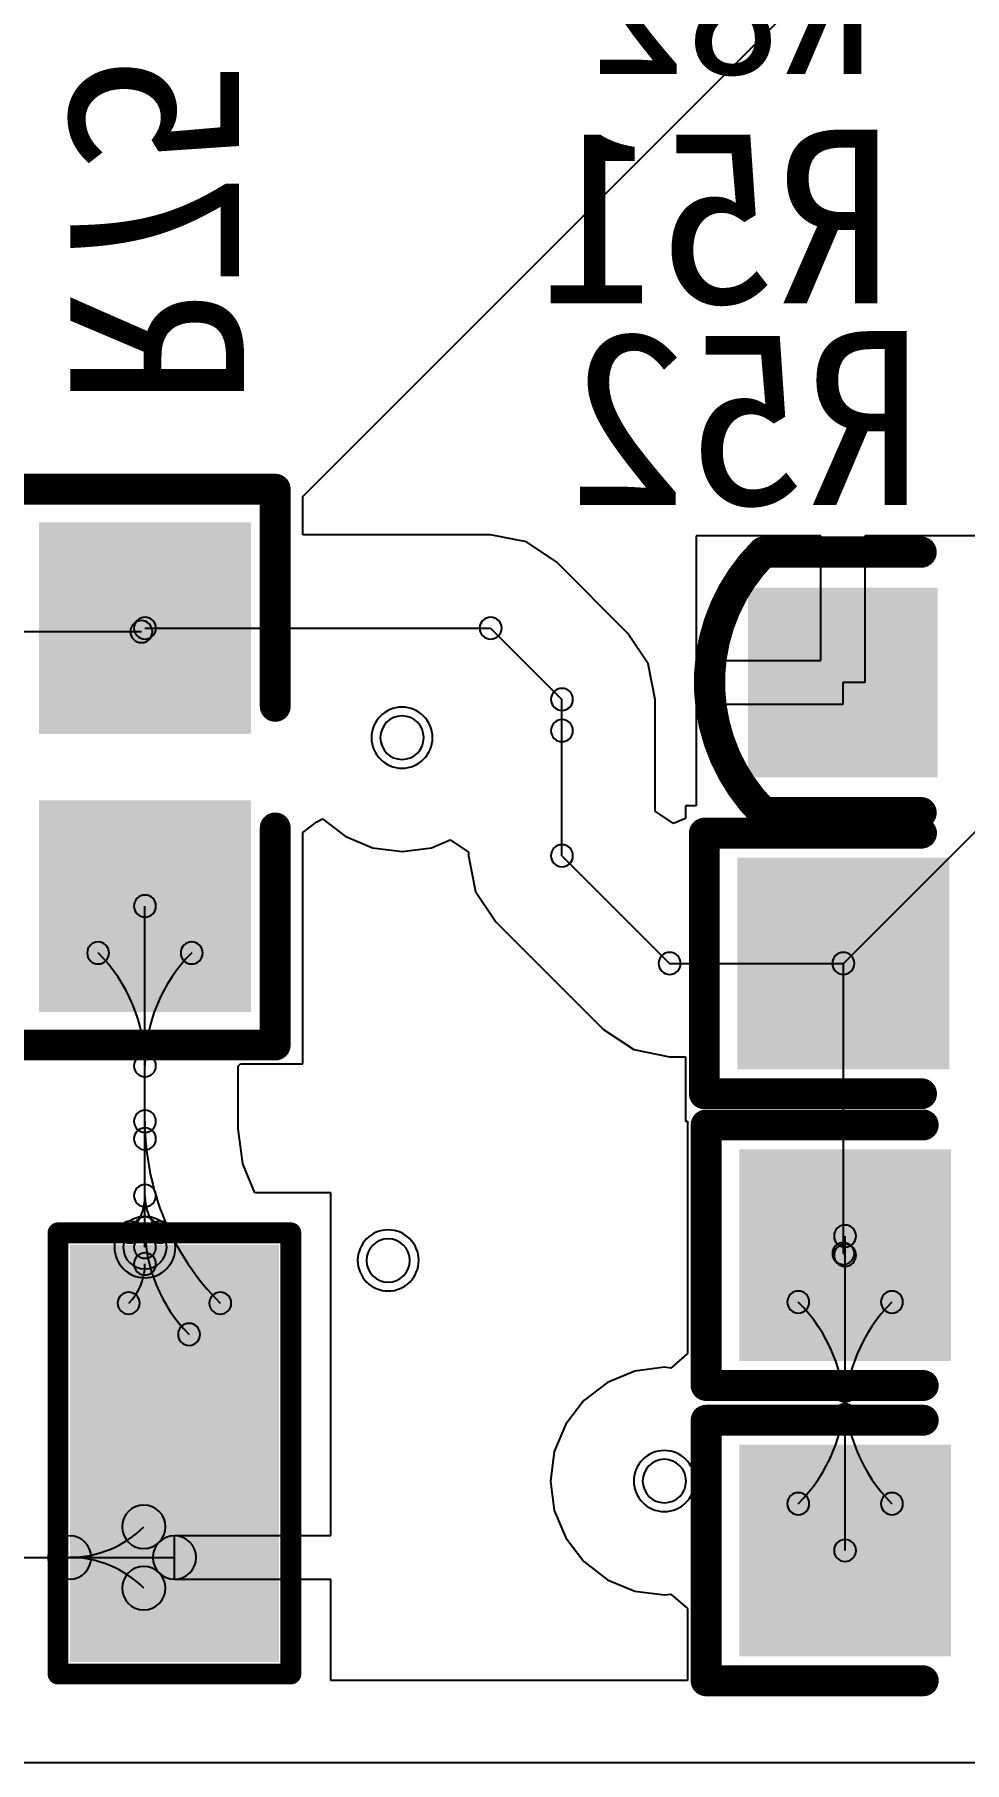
# Model space of a CAD drawing. Header units: inches. Extents: x 32166 to 34772, y 2386 to 4229.
# Drawn here: x 33875.51 to 33898.63, y 3073.33 to 3116.3 of the extents above; entities that cross this region are included whole.
import ezdxf

# ---------------------------------------------------------------- set-up
doc = ezdxf.new("R2010")
doc.units = ezdxf.units.IN
doc.header["$LTSCALE"] = 0.64311
doc.header["$MEASUREMENT"] = 0
for name, color, linetype in [('BOTTOMLAYER', 5, 'CONTINUOUS'), ('BOTTOMOVERLAY', 54, 'CONTINUOUS'), ('BOTTOMPASTE', 16, 'CONTINUOUS'), ('BOTTOMSOLDER', 6, 'CONTINUOUS'), ('KEEPOUTLAYER', 6, 'CONTINUOUS'), ('MULTILAYER', 9, 'CONTINUOUS')]:
    doc.layers.add(name, color=color, linetype=linetype)
doc.styles.get("Standard").update_dxf_attribs({"font": 'txt', "width": 0.8})

msp = doc.modelspace()

# ---------------------------------------------------------------- linework, layer by layer
at = {"layer": 'BOTTOMLAYER'}
for p, q in [((33882.179, 3104.815), (33905.042, 3127.678)), ((33882.179, 3103.861), (33882.179, 3104.815)), ((33886.853, 3103.861), (33882.179, 3103.861)), ((33887.742, 3103.685), (33886.853, 3103.861)), ((33888.495, 3103.182), (33887.742, 3103.685)), ((33895.063, 3103.84), (33891.964, 3103.84)), ((33891.964, 3103.84), (33891.964, 3100.74)), ((33895.063, 3100.74), (33895.063, 3103.84)), ((33906.172, 3103.84), (33896.16, 3103.84)), ((33896.16, 3103.84), (33896.16, 3100.191)), ((33890.266, 3101.41), (33888.495, 3103.182)), ((33871.086, 3101.454), (33878.17, 3101.454)), ((33878.257, 3101.54), (33886.853, 3101.54)), ((33886.853, 3101.54), (33888.625, 3099.769)), ((33890.769, 3100.657), (33890.266, 3101.41)), ((33890.946, 3099.769), (33890.769, 3100.657)), ((33891.964, 3100.74), (33895.063, 3100.74)), ((33896.16, 3100.191), (33895.613, 3100.191)), ((33895.613, 3100.191), (33895.613, 3099.643)), ((33888.625, 3098.992), (33888.625, 3099.769)), ((33890.946, 3098.992), (33890.946, 3099.769)), ((33895.613, 3099.643), (33891.964, 3099.643)), ((33891.964, 3099.643), (33891.964, 3097.125)), ((33888.625, 3095.881), (33888.625, 3098.992)), ((33890.946, 3096.986), (33890.946, 3098.992)), ((33895.623, 3093.202), (33901.604, 3099.183)), ((33891.964, 3097.125), (33891.701, 3097.125)), ((33891.701, 3097.125), (33891.701, 3096.805)), ((33882.179, 3096.456), (33882.531, 3096.726)), ((33882.531, 3096.726), (33882.671, 3096.795)), ((33882.671, 3096.795), (33883.233, 3096.364)), ((33891.402, 3096.681), (33890.946, 3096.986)), ((33891.701, 3096.805), (33891.402, 3096.681)), ((33882.179, 3090.706), (33882.179, 3096.456)), ((33883.233, 3096.364), (33883.916, 3096.081)), ((33885.382, 3096.081), (33885.847, 3096.274)), ((33885.847, 3096.274), (33886.303, 3095.969)), ((33883.916, 3096.081), (33884.649, 3095.985)), ((33884.649, 3095.985), (33885.382, 3096.081)), ((33886.303, 3095.969), (33886.303, 3095.881)), ((33886.303, 3095.881), (33886.48, 3094.993)), ((33888.625, 3095.881), (33891.303, 3093.202)), ((33886.48, 3094.993), (33886.983, 3094.239)), ((33878.257, 3088.839), (33878.257, 3094.628)), ((33878.257, 3086.144), (33878.257, 3094.628)), ((33886.983, 3094.239), (33889.662, 3091.561)), ((33891.303, 3093.202), (33895.623, 3093.202)), ((33895.623, 3085.988), (33895.623, 3093.202)), ((33889.662, 3091.561), (33890.415, 3091.058)), ((33880.578, 3089.087), (33880.578, 3090.655)), ((33880.578, 3090.655), (33880.587, 3090.654)), ((33880.587, 3090.655), (33880.632, 3090.706)), ((33880.587, 3090.654), (33880.587, 3090.655)), ((33880.632, 3090.706), (33882.179, 3090.706)), ((33890.415, 3091.058), (33891.303, 3090.881)), ((33891.303, 3090.881), (33891.701, 3090.881)), ((33891.701, 3090.881), (33891.701, 3089.28)), ((33880.651, 3088.529), (33880.578, 3089.087)), ((33891.701, 3089.28), (33891.744, 3089.28)), ((33891.744, 3089.28), (33891.744, 3083.502)), ((33880.693, 3088.214), (33880.651, 3088.529)), ((33880.988, 3087.5), (33880.693, 3088.214)), ((33882.879, 3087.5), (33880.988, 3087.5)), ((33882.879, 3079.724), (33882.879, 3087.5)), ((33895.666, 3085.945), (33895.666, 3086.422)), ((33895.623, 3085.988), (33895.666, 3085.945)), ((33895.666, 3078.601), (33895.666, 3085.945)), ((33891.744, 3083.502), (33891.331, 3083.14)), ((33890.438, 3083.065), (33889.755, 3082.782)), ((33891.172, 3083.161), (33890.438, 3083.065)), ((33891.331, 3083.14), (33891.172, 3083.161)), ((33889.755, 3082.782), (33889.169, 3082.332)), ((33889.169, 3082.332), (33888.719, 3081.745)), ((33888.719, 3081.745), (33888.436, 3081.062)), ((33888.436, 3081.062), (33888.339, 3080.329)), ((33888.339, 3080.329), (33888.436, 3079.596)), ((33882.879, 3078.977), (33882.879, 3079.724)), ((33888.436, 3079.596), (33888.719, 3078.913)), ((33878.99, 3077.88), (33878.99, 3078.977)), ((33878.99, 3078.977), (33882.879, 3078.977)), ((33888.719, 3078.913), (33889.169, 3078.327)), ((33871.172, 3078.428), (33878.991, 3078.428)), ((33889.169, 3078.327), (33889.755, 3077.876)), ((33882.879, 3077.88), (33878.99, 3077.88)), ((33882.879, 3075.372), (33882.879, 3077.88)), ((33889.755, 3077.876), (33890.438, 3077.594)), ((33890.438, 3077.594), (33891.172, 3077.497)), ((33891.172, 3077.497), (33891.331, 3077.518)), ((33891.331, 3077.518), (33891.744, 3077.156)), ((33891.744, 3077.156), (33891.744, 3075.372)), ((33891.744, 3075.372), (33882.879, 3075.372))]:
    msp.add_line(p, q, dxfattribs=at)
for centre, radius, start, end in [((33878.257, 3101.54), 0.274, 0, 180), ((33886.853, 3101.54), 0.274, 0, 180), ((33886.853, 3101.54), 0.274, 0, 180), ((33878.17, 3101.454), 0.274, 0, 180), ((33878.17, 3101.454), 0.274, 180, 0), ((33878.257, 3101.54), 0.274, 180, 0), ((33886.853, 3101.54), 0.274, 180, 0), ((33886.853, 3101.54), 0.274, 180, 0), ((33888.625, 3099.769), 0.274, 0, 180), ((33888.625, 3099.769), 0.274, 0, 180), ((33888.625, 3099.769), 0.274, 180, 0), ((33888.625, 3099.769), 0.274, 180, 0), ((33884.649, 3098.817), 0.54, 0, 180), ((33888.625, 3098.992), 0.274, 0, 180), ((33888.625, 3098.992), 0.274, 0, 180), ((33884.649, 3098.817), 0.54, 180, 0), ((33888.625, 3098.992), 0.274, 180, 0), ((33888.625, 3098.992), 0.274, 180, 0), ((33888.625, 3095.881), 0.274, 0, 180), ((33888.625, 3095.881), 0.274, 0, 180), ((33888.625, 3095.881), 0.274, 180, 0), ((33888.625, 3095.881), 0.274, 180, 0), ((33878.257, 3094.628), 0.274, 0, 180), ((33878.257, 3094.628), 0.274, 0, 180), ((33878.257, 3094.628), 0.274, 180, 0), ((33878.257, 3094.628), 0.274, 180, 0), ((33877.093, 3093.464), 0.274, 0, 180), ((33877.093, 3093.464), 0.274, 0, 180), ((33877.093, 3093.464), 0.274, 0, 180), ((33877.093, 3093.464), 0.274, 0, 180), ((33879.421, 3093.464), 0.274, 0, 180), ((33879.421, 3093.464), 0.274, 0, 180), ((33879.421, 3093.464), 0.274, 0, 180), ((33879.421, 3093.464), 0.274, 0, 180), ((33877.093, 3093.464), 0.274, 180, 0), ((33877.093, 3093.464), 0.274, 180, 0), ((33877.093, 3093.464), 0.274, 180, 0), ((33877.093, 3093.464), 0.274, 180, 0), ((33874.283, 3090.655), 3.974, 360, 45), ((33874.283, 3090.655), 3.974, 360, 45), ((33874.283, 3090.655), 3.974, 360, 45), ((33874.283, 3090.655), 3.974, 360, 45), ((33882.23, 3090.655), 3.974, 135, 180), ((33882.23, 3090.655), 3.974, 135, 180), ((33882.23, 3090.655), 3.974, 135, 180), ((33882.23, 3090.655), 3.974, 135, 180), ((33879.421, 3093.464), 0.274, 180, 0), ((33879.421, 3093.464), 0.274, 180, 0), ((33879.421, 3093.464), 0.274, 180, 0), ((33879.421, 3093.464), 0.274, 180, 0), ((33891.303, 3093.202), 0.274, 0, 180), ((33891.303, 3093.202), 0.274, 0, 180), ((33895.623, 3093.202), 0.274, 0, 180), ((33895.623, 3093.202), 0.274, 0, 180), ((33895.623, 3093.202), 0.274, 0, 180), ((33891.303, 3093.202), 0.274, 180, 0), ((33891.303, 3093.202), 0.274, 180, 0), ((33895.623, 3093.202), 0.274, 180, 0), ((33895.623, 3093.202), 0.274, 180, 0), ((33895.623, 3093.202), 0.274, 180, 0), ((33878.257, 3090.655), 0.274, 0, 180), ((33878.257, 3090.655), 0.274, 0, 180), ((33878.257, 3090.655), 0.274, 0, 180), ((33878.257, 3090.655), 0.274, 0, 180), ((33878.257, 3090.655), 0.274, 0, 180), ((33878.257, 3090.655), 0.274, 0, 180), ((33878.257, 3090.655), 0.274, 0, 180), ((33878.257, 3090.655), 0.274, 0, 180), ((33878.257, 3090.655), 0.274, 180, 0), ((33878.257, 3090.655), 0.274, 180, 0), ((33878.257, 3090.655), 0.274, 180, 0), ((33878.257, 3090.655), 0.274, 180, 0), ((33878.257, 3090.655), 0.274, 180, 0), ((33878.257, 3090.655), 0.274, 180, 0), ((33878.257, 3090.655), 0.274, 180, 0), ((33878.257, 3090.655), 0.274, 180, 0), ((33878.257, 3089.275), 0.274, 0, 180), ((33878.257, 3089.275), 0.274, 0, 180), ((33878.257, 3089.275), 0.274, 180, 0), ((33878.257, 3089.275), 0.274, 180, 0), ((33878.257, 3088.839), 0.274, 0, 180), ((33884.654, 3089.275), 6.398, 180, 225), ((33884.654, 3089.275), 6.398, 180, 225), ((33878.257, 3088.839), 0.274, 180, 0), ((33878.257, 3087.426), 0.274, 0, 180), ((33878.257, 3087.426), 0.274, 0, 180), ((33878.257, 3087.426), 0.274, 0, 180), ((33878.257, 3087.426), 0.274, 0, 180), ((33876.974, 3087.426), 1.283, 314.9996, 359.9996), ((33876.974, 3087.426), 1.283, 314.9996, 359.9996), ((33878.257, 3087.426), 0.274, 180, 0), ((33878.257, 3087.426), 0.274, 180, 0), ((33878.257, 3087.426), 0.274, 180, 0), ((33878.257, 3087.426), 0.274, 180, 0), ((33879.54, 3087.426), 1.283, 180.0004, 225.0004), ((33879.54, 3087.426), 1.283, 180.0004, 225.0004), ((33877.881, 3086.519), 0.274, 0, 180), ((33877.881, 3086.519), 0.274, 0, 180), ((33878.257, 3086.626), 0.274, 0, 180), ((33878.257, 3086.626), 0.274, 0, 180), ((33878.632, 3086.519), 0.274, 0, 180), ((33878.632, 3086.519), 0.274, 0, 180), ((33877.881, 3086.519), 0.274, 180, 0), ((33877.881, 3086.519), 0.274, 180, 0), ((33878.257, 3086.144), 0.54, 0, 180), ((33878.257, 3086.626), 0.274, 180, 0), ((33878.257, 3086.626), 0.274, 180, 0), ((33878.257, 3086.144), 0.274, 0, 180), ((33882.005, 3086.626), 3.748, 180, 225), ((33882.005, 3086.626), 3.748, 180, 225), ((33878.632, 3086.519), 0.274, 180, 0), ((33878.632, 3086.519), 0.274, 180, 0), ((33884.305, 3085.815), 0.54, 0, 180), ((33895.666, 3086.422), 0.274, 0, 180), ((33895.666, 3086.422), 0.274, 180, 0), ((33878.257, 3086.144), 0.54, 180, 0), ((33878.257, 3086.144), 0.274, 180, 0), ((33878.257, 3085.729), 0.274, 0, 180), ((33878.257, 3085.729), 0.274, 0, 180), ((33895.623, 3085.988), 0.274, 0, 180), ((33895.623, 3085.988), 0.274, 0, 180), ((33895.623, 3085.988), 0.274, 180, 0), ((33895.623, 3085.988), 0.274, 180, 0), ((33895.666, 3085.945), 0.274, 0, 180), ((33895.666, 3085.945), 0.274, 0, 180), ((33895.666, 3085.945), 0.274, 0, 180), ((33895.666, 3085.945), 0.274, 180, 0), ((33895.666, 3085.945), 0.274, 180, 0), ((33895.666, 3085.945), 0.274, 180, 0), ((33876.874, 3085.729), 1.383, 314.9998, 359.9998), ((33876.874, 3085.729), 1.383, 314.9998, 359.9998), ((33878.257, 3085.729), 0.274, 180, 0), ((33878.257, 3085.729), 0.274, 180, 0), ((33884.305, 3085.815), 0.54, 180, 0), ((33894.502, 3084.781), 0.274, 0, 180), ((33894.502, 3084.781), 0.274, 0, 180), ((33896.83, 3084.781), 0.274, 0, 180), ((33896.83, 3084.781), 0.274, 0, 180), ((33877.852, 3084.752), 0.274, 0, 180), ((33877.852, 3084.752), 0.274, 0, 180), ((33877.852, 3084.752), 0.274, 180, 0), ((33877.852, 3084.752), 0.274, 180, 0), ((33880.13, 3084.752), 0.274, 0, 180), ((33880.13, 3084.752), 0.274, 0, 180), ((33880.13, 3084.752), 0.274, 180, 0), ((33880.13, 3084.752), 0.274, 180, 0), ((33894.502, 3084.781), 0.274, 180, 0), ((33894.502, 3084.781), 0.274, 180, 0), ((33891.693, 3081.971), 3.974, 360, 45), ((33891.693, 3081.971), 3.974, 360, 45), ((33899.64, 3081.971), 3.974, 135, 180), ((33899.64, 3081.971), 3.974, 135, 180), ((33896.83, 3084.781), 0.274, 180, 0), ((33896.83, 3084.781), 0.274, 180, 0), ((33879.355, 3083.976), 0.274, 0, 180), ((33879.355, 3083.976), 0.274, 0, 180), ((33879.355, 3083.976), 0.274, 180, 0), ((33879.355, 3083.976), 0.274, 180, 0), ((33891.693, 3082.575), 3.974, 315, 0), ((33891.693, 3082.575), 3.974, 315, 0), ((33895.666, 3082.575), 0.274, 0, 180), ((33895.666, 3082.575), 0.274, 0, 180), ((33895.666, 3082.575), 0.274, 0, 180), ((33895.666, 3082.575), 0.274, 0, 180), ((33895.666, 3082.575), 0.274, 180, 0), ((33895.666, 3082.575), 0.274, 180, 0), ((33895.666, 3082.575), 0.274, 180, 0), ((33895.666, 3082.575), 0.274, 180, 0), ((33899.64, 3082.575), 3.974, 180, 225), ((33899.64, 3082.575), 3.974, 180, 225), ((33895.666, 3081.971), 0.274, 0, 180), ((33895.666, 3081.971), 0.274, 0, 180), ((33895.666, 3081.971), 0.274, 0, 180), ((33895.666, 3081.971), 0.274, 0, 180), ((33895.666, 3081.971), 0.274, 180, 0), ((33895.666, 3081.971), 0.274, 180, 0), ((33895.666, 3081.971), 0.274, 180, 0), ((33895.666, 3081.971), 0.274, 180, 0), ((33891.172, 3080.329), 0.54, 0, 180), ((33891.172, 3080.329), 0.54, 180, 0), ((33894.502, 3079.765), 0.274, 0, 180), ((33894.502, 3079.765), 0.274, 0, 180), ((33896.83, 3079.765), 0.274, 0, 180), ((33896.83, 3079.765), 0.274, 0, 180), ((33878.227, 3079.192), 0.54, 0, 180), ((33878.227, 3079.192), 0.54, 0, 180), ((33894.502, 3079.765), 0.274, 180, 0), ((33894.502, 3079.765), 0.274, 180, 0), ((33896.83, 3079.765), 0.274, 180, 0), ((33896.83, 3079.765), 0.274, 180, 0), ((33876.384, 3081.036), 2.607, 270, 315), ((33876.384, 3081.036), 2.607, 270, 315), ((33878.227, 3079.192), 0.54, 180, 0), ((33878.227, 3079.192), 0.54, 180, 0), ((33876.384, 3078.428), 0.54, 0, 180), ((33876.384, 3078.428), 0.54, 0, 180), ((33876.384, 3078.428), 0.54, 0, 180), ((33876.384, 3078.428), 0.54, 0, 180), ((33878.991, 3078.428), 0.54, 0, 180), ((33895.666, 3078.601), 0.274, 0, 180), ((33895.666, 3078.601), 0.274, 180, 0), ((33876.384, 3078.428), 0.54, 180, 0), ((33876.384, 3078.428), 0.54, 180, 0), ((33876.384, 3078.428), 0.54, 180, 0), ((33876.384, 3078.428), 0.54, 180, 0), ((33876.384, 3075.821), 2.607, 45, 90), ((33876.384, 3075.821), 2.607, 45, 90), ((33878.227, 3077.664), 0.54, 0, 180), ((33878.227, 3077.664), 0.54, 0, 180), ((33878.991, 3078.428), 0.54, 180, 0), ((33878.227, 3077.664), 0.54, 180, 0), ((33878.227, 3077.664), 0.54, 180, 0)]:
    msp.add_arc(centre, radius, start, end, dxfattribs=at)
for points in [[(33876.062, 3103.735), (33876.062, 3099.346), (33880.451, 3103.735), (33880.451, 3099.346)], [(33893.692, 3098.271), (33897.532, 3098.271), (33893.692, 3102.112), (33897.532, 3102.112)], [(33876.062, 3096.823), (33876.062, 3092.434), (33880.451, 3096.823), (33880.451, 3092.434)], [(33893.429, 3091.008), (33897.818, 3091.008), (33893.429, 3095.397), (33897.818, 3095.397)], [(33893.472, 3083.75), (33897.861, 3083.75), (33893.472, 3088.14), (33897.861, 3088.14)], [(33876.831, 3085.772), (33876.831, 3081.452), (33881.151, 3085.772), (33881.151, 3081.452)], [(33893.472, 3076.406), (33897.861, 3076.406), (33893.472, 3080.796), (33897.861, 3080.796)], [(33876.831, 3080.588), (33876.831, 3076.268), (33881.151, 3080.588), (33881.151, 3076.268)]]:
    msp.add_solid(points, dxfattribs=at)
at = {"layer": 'BOTTOMOVERLAY'}
for points, const_width in [([(33875.017, 3104.996), (33881.497, 3104.996)], 0.768), ([(33881.497, 3104.996), (33881.497, 3099.596)], 0.768), ([(33893.636, 3103.432), (33897.556, 3103.432)], 0.778), ([(33893.636, 3096.952), (33897.556, 3096.952)], 0.778), ([(33881.497, 3091.172), (33881.497, 3096.572)], 0.768), ([(33892.167, 3096.442), (33897.567, 3096.442)], 0.768), ([(33892.167, 3089.962), (33892.167, 3096.442)], 0.768), ([(33875.017, 3091.172), (33881.497, 3091.172)], 0.768), ([(33892.167, 3089.962), (33897.567, 3089.962)], 0.768), ([(33892.21, 3082.705), (33892.21, 3089.185)], 0.768), ([(33892.21, 3089.185), (33897.61, 3089.185)], 0.768), ([(33876.095, 3086.503), (33881.884, 3086.503)], 0.518), ([(33876.095, 3075.53), (33876.095, 3086.503)], 0.518), ([(33881.884, 3075.53), (33881.884, 3086.503)], 0.518), ([(33892.21, 3082.705), (33897.61, 3082.705)], 0.768), ([(33892.21, 3075.361), (33892.21, 3081.841)], 0.768), ([(33892.21, 3081.841), (33897.61, 3081.841)], 0.768), ([(33876.095, 3075.53), (33881.884, 3075.53)], 0.518), ([(33892.21, 3075.361), (33897.61, 3075.361)], 0.768)]:
    msp.add_lwpolyline(points, dxfattribs=dict(at, const_width=const_width))
for points, const_width in [([(33881.305, 3104.996, 1), (33881.689, 3104.996, 1)], 0.384), ([(33881.305, 3104.996, 1), (33881.689, 3104.996, 1)], 0.384), ([(33893.636, 3103.237, 1), (33893.636, 3103.626, 1)], 0.389), ([(33893.636, 3103.237, 1), (33893.636, 3103.626, 1)], 0.389), ([(33897.556, 3103.237, 1), (33897.556, 3103.626, 1)], 0.389), ([(33881.305, 3099.596, 1), (33881.689, 3099.596, 1)], 0.384), ([(33893.636, 3096.757, 1), (33893.636, 3097.146, 1)], 0.389), ([(33893.636, 3096.757, 1), (33893.636, 3097.146, 1)], 0.389), ([(33897.556, 3096.757, 1), (33897.556, 3097.146, 1)], 0.389), ([(33881.305, 3096.572, 1), (33881.689, 3096.572, 1)], 0.384), ([(33892.167, 3096.25, 1), (33892.167, 3096.634, 1)], 0.384), ([(33892.167, 3096.25, 1), (33892.167, 3096.634, 1)], 0.384), ([(33897.567, 3096.25, 1), (33897.567, 3096.634, 1)], 0.384), ([(33881.305, 3091.172, 1), (33881.689, 3091.172, 1)], 0.384), ([(33881.305, 3091.172, 1), (33881.689, 3091.172, 1)], 0.384), ([(33892.167, 3089.77, 1), (33892.167, 3090.154, 1)], 0.384), ([(33892.167, 3089.77, 1), (33892.167, 3090.154, 1)], 0.384), ([(33897.567, 3089.77, 1), (33897.567, 3090.154, 1)], 0.384), ([(33892.21, 3088.993, 1), (33892.21, 3089.377, 1)], 0.384), ([(33892.21, 3088.993, 1), (33892.21, 3089.377, 1)], 0.384), ([(33897.61, 3088.993, 1), (33897.61, 3089.377, 1)], 0.384), ([(33876.095, 3086.373, 1), (33876.095, 3086.632, 1)], 0.259), ([(33876.095, 3086.373, 1), (33876.095, 3086.632, 1)], 0.259), ([(33881.884, 3086.373, 1), (33881.884, 3086.632, 1)], 0.259), ([(33881.884, 3086.373, 1), (33881.884, 3086.632, 1)], 0.259), ([(33892.21, 3082.513, 1), (33892.21, 3082.897, 1)], 0.384), ([(33892.21, 3082.513, 1), (33892.21, 3082.897, 1)], 0.384), ([(33897.61, 3082.513, 1), (33897.61, 3082.897, 1)], 0.384), ([(33892.21, 3081.649, 1), (33892.21, 3082.033, 1)], 0.384), ([(33892.21, 3081.649, 1), (33892.21, 3082.033, 1)], 0.384), ([(33897.61, 3081.649, 1), (33897.61, 3082.033, 1)], 0.384), ([(33876.095, 3075.4, 1), (33876.095, 3075.659, 1)], 0.259), ([(33876.095, 3075.4, 1), (33876.095, 3075.659, 1)], 0.259), ([(33881.884, 3075.4, 1), (33881.884, 3075.659, 1)], 0.259), ([(33881.884, 3075.4, 1), (33881.884, 3075.659, 1)], 0.259), ([(33892.21, 3075.169, 1), (33892.21, 3075.553, 1)], 0.384), ([(33892.21, 3075.169, 1), (33892.21, 3075.553, 1)], 0.384), ([(33897.61, 3075.169, 1), (33897.61, 3075.553, 1)], 0.384)]:
    msp.add_lwpolyline(points, format="xyb", close=True, dxfattribs=dict(at, const_width=const_width))
at = {"layer": 'BOTTOMOVERLAY', "const_width": 0.778}
msp.add_lwpolyline([(33893.636, 3096.952, -0.414214), (33893.636, 3103.432)], format="xyb", dxfattribs=at)
at = {"layer": 'BOTTOMPASTE'}
for points in [[(33876.062, 3103.735), (33876.062, 3099.346), (33880.451, 3103.735), (33880.451, 3099.346)], [(33893.692, 3098.271), (33897.532, 3098.271), (33893.692, 3102.112), (33897.532, 3102.112)], [(33876.062, 3096.823), (33876.062, 3092.434), (33880.451, 3096.823), (33880.451, 3092.434)], [(33893.429, 3091.008), (33897.818, 3091.008), (33893.429, 3095.397), (33897.818, 3095.397)], [(33893.472, 3083.75), (33897.861, 3083.75), (33893.472, 3088.14), (33897.861, 3088.14)], [(33876.831, 3085.772), (33876.831, 3081.452), (33881.151, 3085.772), (33881.151, 3081.452)], [(33893.472, 3076.406), (33897.861, 3076.406), (33893.472, 3080.796), (33897.861, 3080.796)], [(33876.831, 3080.588), (33876.831, 3076.268), (33881.151, 3080.588), (33881.151, 3076.268)]]:
    msp.add_solid(points, dxfattribs=at)
at = {"layer": 'BOTTOMSOLDER'}
for centre, start, end in [((33884.649, 3098.817), 0, 180), ((33884.649, 3098.817), 180, 0), ((33878.257, 3086.144), 0, 180), ((33884.305, 3085.815), 0, 180), ((33878.257, 3086.144), 180, 0), ((33884.305, 3085.815), 180, 0), ((33891.172, 3080.329), 0, 180), ((33891.172, 3080.329), 180, 0)]:
    msp.add_arc(centre, 0.759, start, end, dxfattribs=at)
for points in [[(33875.623, 3104.174), (33875.623, 3098.907), (33880.89, 3104.174), (33880.89, 3098.907)], [(33893.253, 3097.833), (33897.971, 3097.833), (33893.253, 3102.551), (33897.971, 3102.551)], [(33875.623, 3097.262), (33875.623, 3091.995), (33880.89, 3097.262), (33880.89, 3091.995)], [(33892.99, 3090.569), (33898.257, 3090.569), (33892.99, 3095.836), (33898.257, 3095.836)], [(33893.033, 3083.311), (33898.3, 3083.311), (33893.033, 3088.578), (33898.3, 3088.578)], [(33876.392, 3086.211), (33876.392, 3081.013), (33881.59, 3086.211), (33881.59, 3081.013)], [(33893.033, 3075.967), (33898.3, 3075.967), (33893.033, 3081.234), (33898.3, 3081.234)], [(33876.392, 3081.027), (33876.392, 3075.829), (33881.59, 3081.027), (33881.59, 3075.829)]]:
    msp.add_solid(points, dxfattribs=at)
at = {"layer": 'KEEPOUTLAYER'}
msp.add_line((32893.167, 3073.33), (34340.368, 3073.33), dxfattribs=at)
at = {"layer": 'MULTILAYER'}
for centre, start, end in [((33884.649, 3098.817), 0, 180), ((33884.649, 3098.817), 180, 0), ((33878.257, 3086.144), 0, 180), ((33884.305, 3085.815), 0, 180), ((33878.257, 3086.144), 180, 0), ((33884.305, 3085.815), 180, 0), ((33891.172, 3080.329), 0, 180), ((33891.172, 3080.329), 180, 0)]:
    msp.add_arc(centre, 0.54, start, end, dxfattribs=at)

# ---------------------------------------------------------------- texts
at = {"layer": 'BOTTOMOVERLAY', "text_generation_flag": 2}
msp.add_text('R82', height=3.456, dxfattribs=at).set_placement((33896.401, 3115.321))
for s, rotation, p in [('R75', 270, (33876.399, 3107.026)), ('R51', 360, (33896.876, 3109.618)), ('R52', 360, (33897.61, 3104.607))]:
    msp.add_text(s, height=4.32, rotation=rotation, dxfattribs=at).set_placement(p)

doc.saveas('drawing.dxf')
